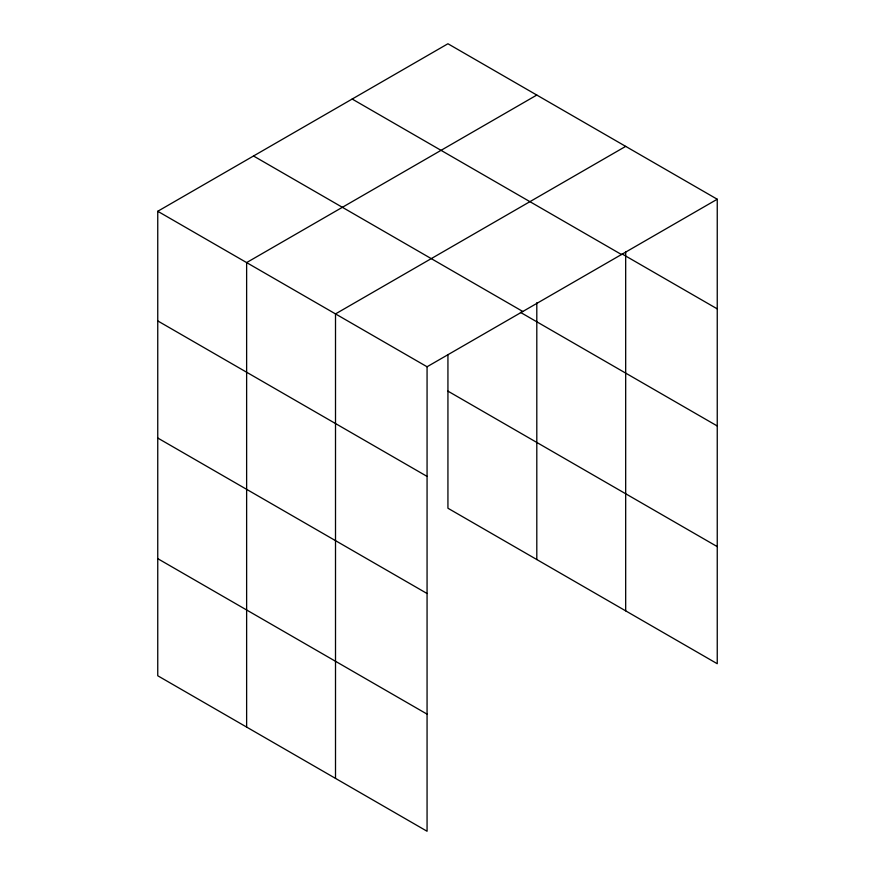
<?xml version="1.0" encoding="UTF-8"?>
<svg xmlns="http://www.w3.org/2000/svg" width="875" height="875" viewBox="0 0 875 875"><rect width="100%" height="100%" fill="white"/><g stroke="black" fill="none" stroke-linecap="round" stroke-linejoin="round"><path stroke-width="1.31" d="M717.248 199.237L447.934 43.75L157.752 211.28L157.752 675.763L427.066 831.25L427.066 366.767L717.248 199.237L717.248 663.72L447.934 508.233L447.934 354.528M536.802 302.739L536.802 559.541M536.802 95.058L246.63 262.588L246.63 727.07M625.68 146.377L335.508 313.906L335.508 778.389M622.169 253.991L717.248 308.875M352.177 99.039L621.491 254.527M253.509 155.991L522.823 311.489M520.428 312.342L717.248 425.972M157.752 211.28L427.066 366.767M447.934 391.136L717.248 546.623M157.752 320.917L427.066 476.405M157.752 438.014L427.066 593.502M157.752 558.666L427.066 714.153M625.68 251.945L625.68 610.848"/></g></svg>
